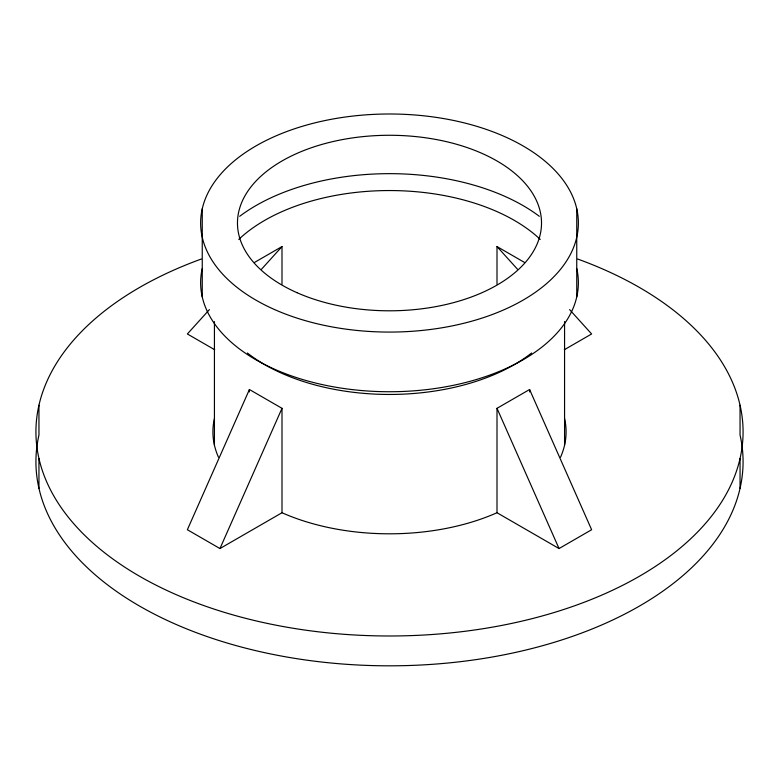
<?xml version="1.0" encoding="UTF-8"?>
<svg xmlns="http://www.w3.org/2000/svg" width="779" height="779" viewBox="0 0 779 779"><rect width="100%" height="100%" fill="white"/><g stroke="black" fill="none" stroke-linecap="round" stroke-linejoin="round"><path stroke-width="1.17" d="M281.998 512.738L281.998 408.323L249.407 389.51L187.369 529.73L219.96 548.552L281.998 512.738A176.58 101.952 0 0 0 497.002 512.738L559.04 548.552L591.631 529.73L529.593 389.51L497.002 408.323L497.002 512.738M219.96 548.552L281.998 408.323M209.405 309.604L187.369 333.967L214.702 349.752M261.598 269.125L281.998 246.563L281.998 284.199M254.665 262.348L281.998 246.563M564.298 349.752L591.631 333.967L569.595 309.604M497.002 284.199L497.002 246.563L524.335 262.348M497.002 246.563L517.402 269.125M497.002 408.323L559.04 548.552M740.05 405.207L740.05 435.042A353.578 204.137 0 0 1 389.5 665.821A353.578 204.137 0 0 1 38.95 435.042L38.95 405.207M740.05 458.5L740.05 488.326M576.752 208.801L576.752 296.935M564.571 321.561L564.571 445.16M529.593 389.51L529.593 391.934M249.407 389.51L249.407 391.934M214.429 321.561L214.429 445.16M202.248 208.801L202.248 296.935M38.95 458.5L38.95 488.326M564.571 418.547A176.58 101.952 0 0 1 560.559 457.156M218.441 457.156A176.58 101.952 0 0 1 214.429 418.547M577.667 259.027A353.578 204.137 0 0 1 657.486 565.018A353.578 204.137 0 0 1 121.514 565.018A353.578 204.137 0 0 1 201.333 259.027M531.638 352.994A176.58 101.952 0 0 1 247.362 352.994M238.773 239.387A176.58 101.952 0 0 1 540.227 239.387M576.752 268.463A188.869 109.041 0 0 1 389.5 391.74A188.869 109.041 0 0 1 202.248 268.463M239.659 216.319A188.869 109.041 0 0 1 539.341 216.319M274.529 309.545A188.869 109.041 0 0 0 576.752 237.274A188.869 109.041 0 0 0 317.228 122.293A188.869 109.041 0 0 0 274.529 309.545M296.955 292.67A152.022 87.764 0 0 0 540.217 234.498A152.022 87.764 0 0 0 331.328 141.953A152.022 87.764 0 0 0 296.955 292.67"/></g></svg>
